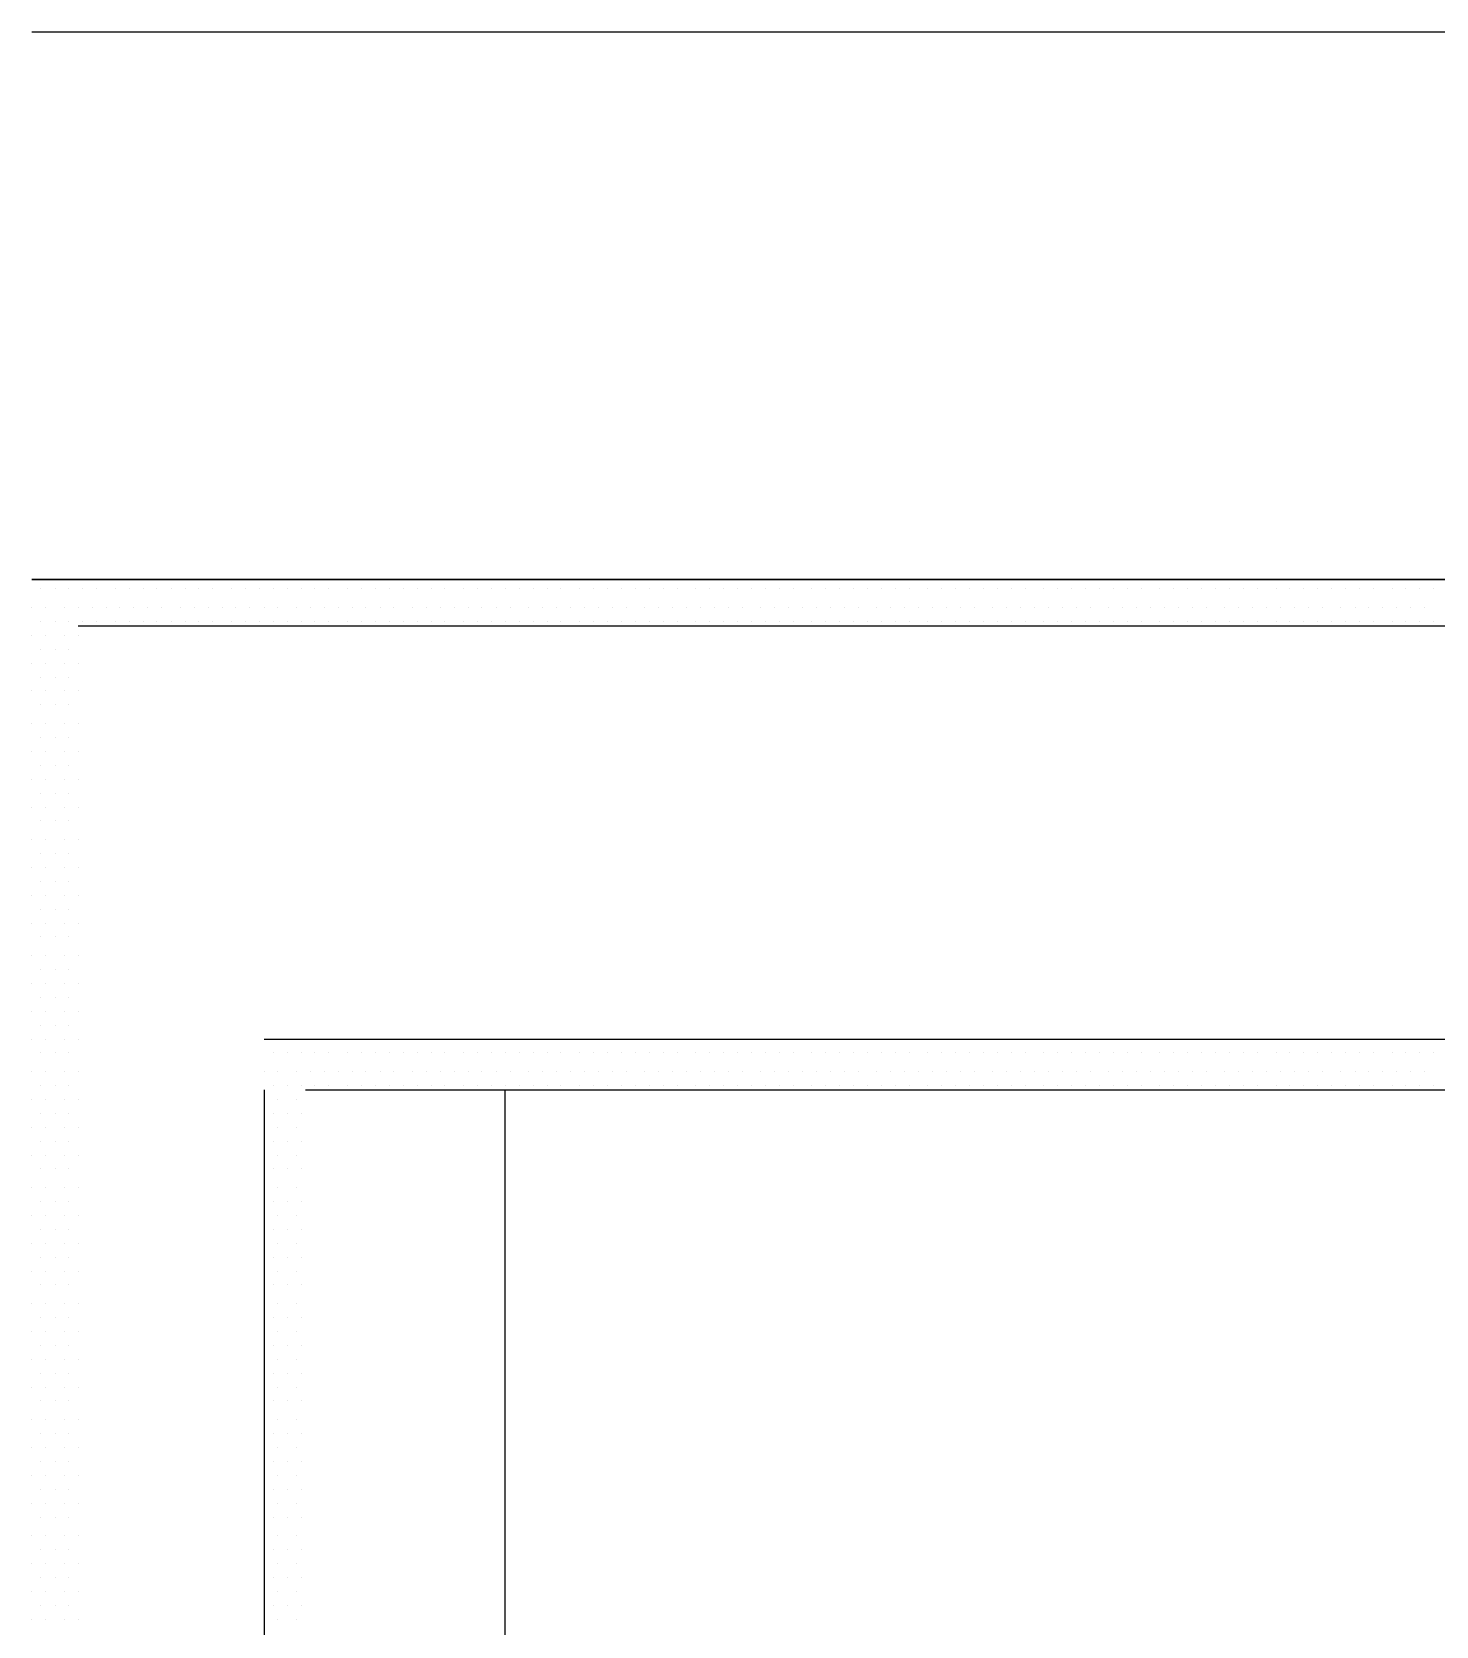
# Model space of a CAD drawing. Header units: metres. Extents: x 17 to 1264, y 17 to 859.
# Drawn here: x 160.27 to 203.82, y 677.31 to 726.77 of the extents above; entities that cross this region are included whole.
import ezdxf

# ---------------------------------------------------------------- set-up
doc = ezdxf.new("R2010")
doc.units = ezdxf.units.M
for name, color, linetype in [('LINES', 7, 'Continuous'), ('POLYLINES', 4, 'Continuous'), ('RECTS', 7, 'Continuous')]:
    doc.layers.add(name, color=color, linetype=linetype)

msp = doc.modelspace()

# ---------------------------------------------------------------- linework, layer by layer
at = {"layer": 'LINES'}
for p, q in [((160.55, 709.49), (160.55, 709.49)), ((160.99, 709.49), (160.99, 709.49)), ((161.42, 709.49), (161.42, 709.49)), ((161.85, 709.49), (161.85, 709.49)), ((162.28, 709.49), (162.28, 709.49)), ((162.86, 709.49), (162.86, 709.49)), ((163.29, 709.49), (163.29, 709.49)), ((163.72, 709.49), (163.72, 709.49)), ((164.15, 709.49), (164.15, 709.49)), ((164.59, 709.49), (164.59, 709.49)), ((165.02, 709.49), (165.02, 709.49)), ((165.45, 709.49), (165.45, 709.49)), ((165.88, 709.49), (165.88, 709.49)), ((166.46, 709.49), (166.46, 709.49)), ((166.89, 709.49), (166.89, 709.49)), ((167.32, 709.49), (167.32, 709.49)), ((167.75, 709.49), (167.75, 709.49)), ((168.19, 709.49), (168.19, 709.49)), ((168.62, 709.49), (168.62, 709.49)), ((169.05, 709.49), (169.05, 709.49)), ((169.48, 709.49), (169.48, 709.49)), ((170.06, 709.49), (170.06, 709.49)), ((170.49, 709.49), (170.49, 709.49)), ((170.92, 709.49), (170.92, 709.49)), ((171.35, 709.49), (171.35, 709.49)), ((171.79, 709.49), (171.79, 709.49)), ((172.22, 709.49), (172.22, 709.49)), ((172.65, 709.49), (172.65, 709.49)), ((173.08, 709.49), (173.08, 709.49)), ((173.66, 709.49), (173.66, 709.49)), ((174.09, 709.49), (174.09, 709.49)), ((174.52, 709.49), (174.52, 709.49)), ((174.95, 709.49), (174.95, 709.49)), ((175.39, 709.49), (175.39, 709.49)), ((175.82, 709.49), (175.82, 709.49)), ((176.25, 709.49), (176.25, 709.49)), ((176.68, 709.49), (176.68, 709.49)), ((177.26, 709.49), (177.26, 709.49)), ((177.69, 709.49), (177.69, 709.49)), ((178.12, 709.49), (178.12, 709.49)), ((178.55, 709.49), (178.55, 709.49)), ((178.99, 709.49), (178.99, 709.49)), ((179.42, 709.49), (179.42, 709.49)), ((179.85, 709.49), (179.85, 709.49)), ((180.28, 709.49), (180.28, 709.49)), ((180.86, 709.49), (180.86, 709.49)), ((181.29, 709.49), (181.29, 709.49)), ((181.72, 709.49), (181.72, 709.49)), ((182.15, 709.49), (182.15, 709.49)), ((182.59, 709.49), (182.59, 709.49)), ((183.02, 709.49), (183.02, 709.49)), ((183.45, 709.49), (183.45, 709.49)), ((183.88, 709.49), (183.88, 709.49)), ((184.46, 709.49), (184.46, 709.49)), ((184.89, 709.49), (184.89, 709.49)), ((185.32, 709.49), (185.32, 709.49)), ((185.75, 709.49), (185.75, 709.49)), ((186.19, 709.49), (186.19, 709.49)), ((186.62, 709.49), (186.62, 709.49)), ((187.05, 709.49), (187.05, 709.49)), ((187.48, 709.49), (187.48, 709.49)), ((188.06, 709.49), (188.06, 709.49)), ((188.49, 709.49), (188.49, 709.49)), ((188.92, 709.49), (188.92, 709.49)), ((189.35, 709.49), (189.35, 709.49)), ((189.79, 709.49), (189.79, 709.49)), ((190.22, 709.49), (190.22, 709.49)), ((190.65, 709.49), (190.65, 709.49)), ((191.08, 709.49), (191.08, 709.49)), ((191.66, 709.49), (191.66, 709.49)), ((192.09, 709.49), (192.09, 709.49)), ((192.52, 709.49), (192.52, 709.49)), ((192.95, 709.49), (192.95, 709.49)), ((193.39, 709.49), (193.39, 709.49)), ((193.82, 709.49), (193.82, 709.49)), ((194.25, 709.49), (194.25, 709.49)), ((194.68, 709.49), (194.68, 709.49)), ((195.26, 709.49), (195.26, 709.49)), ((195.69, 709.49), (195.69, 709.49)), ((196.12, 709.49), (196.12, 709.49)), ((196.55, 709.49), (196.55, 709.49)), ((196.99, 709.49), (196.99, 709.49)), ((197.42, 709.49), (197.42, 709.49)), ((197.85, 709.49), (197.85, 709.49)), ((198.28, 709.49), (198.28, 709.49)), ((198.86, 709.49), (198.86, 709.49)), ((199.29, 709.49), (199.29, 709.49)), ((199.72, 709.49), (199.72, 709.49)), ((200.15, 709.49), (200.15, 709.49)), ((200.59, 709.49), (200.59, 709.49)), ((201.02, 709.49), (201.02, 709.49)), ((201.45, 709.49), (201.45, 709.49)), ((201.88, 709.49), (201.88, 709.49)), ((202.46, 709.49), (202.46, 709.49)), ((202.89, 709.49), (202.89, 709.49)), ((203.32, 709.49), (203.32, 709.49)), ((203.75, 709.49), (203.75, 709.49)), ((160.27, 708.91), (160.27, 708.91)), ((160.7, 708.91), (160.7, 708.91)), ((161.27, 708.91), (161.27, 708.91)), ((161.71, 708.91), (161.71, 708.91)), ((162.14, 708.91), (162.14, 708.91)), ((162.57, 708.91), (162.57, 708.91)), ((163, 708.91), (163, 708.91)), ((163.43, 708.91), (163.43, 708.91)), ((163.87, 708.91), (163.87, 708.91)), ((164.3, 708.91), (164.3, 708.91)), ((164.87, 708.91), (164.87, 708.91)), ((165.31, 708.91), (165.31, 708.91)), ((165.74, 708.91), (165.74, 708.91)), ((166.17, 708.91), (166.17, 708.91)), ((166.6, 708.91), (166.6, 708.91)), ((167.03, 708.91), (167.03, 708.91)), ((167.47, 708.91), (167.47, 708.91)), ((167.9, 708.91), (167.9, 708.91)), ((168.47, 708.91), (168.47, 708.91)), ((168.91, 708.91), (168.91, 708.91)), ((169.34, 708.91), (169.34, 708.91)), ((169.77, 708.91), (169.77, 708.91)), ((170.2, 708.91), (170.2, 708.91)), ((170.63, 708.91), (170.63, 708.91)), ((171.07, 708.91), (171.07, 708.91)), ((171.5, 708.91), (171.5, 708.91)), ((172.07, 708.91), (172.07, 708.91)), ((172.51, 708.91), (172.51, 708.91)), ((172.94, 708.91), (172.94, 708.91)), ((173.37, 708.91), (173.37, 708.91)), ((173.8, 708.91), (173.8, 708.91)), ((174.23, 708.91), (174.23, 708.91)), ((174.67, 708.91), (174.67, 708.91)), ((175.1, 708.91), (175.1, 708.91)), ((175.67, 708.91), (175.67, 708.91)), ((176.11, 708.91), (176.11, 708.91)), ((176.54, 708.91), (176.54, 708.91)), ((176.97, 708.91), (176.97, 708.91)), ((177.4, 708.91), (177.4, 708.91)), ((177.83, 708.91), (177.83, 708.91)), ((178.27, 708.91), (178.27, 708.91)), ((178.7, 708.91), (178.7, 708.91)), ((179.27, 708.91), (179.27, 708.91)), ((179.71, 708.91), (179.71, 708.91)), ((180.14, 708.91), (180.14, 708.91)), ((180.57, 708.91), (180.57, 708.91)), ((181, 708.91), (181, 708.91)), ((181.43, 708.91), (181.43, 708.91)), ((181.87, 708.91), (181.87, 708.91)), ((182.3, 708.91), (182.3, 708.91)), ((182.87, 708.91), (182.87, 708.91)), ((183.31, 708.91), (183.31, 708.91)), ((183.74, 708.91), (183.74, 708.91)), ((184.17, 708.91), (184.17, 708.91)), ((184.6, 708.91), (184.6, 708.91)), ((185.03, 708.91), (185.03, 708.91)), ((185.47, 708.91), (185.47, 708.91)), ((185.9, 708.91), (185.9, 708.91)), ((186.47, 708.91), (186.47, 708.91)), ((186.91, 708.91), (186.91, 708.91)), ((187.34, 708.91), (187.34, 708.91)), ((187.77, 708.91), (187.77, 708.91)), ((188.2, 708.91), (188.2, 708.91)), ((188.63, 708.91), (188.63, 708.91)), ((189.07, 708.91), (189.07, 708.91)), ((189.5, 708.91), (189.5, 708.91)), ((190.07, 708.91), (190.07, 708.91)), ((190.51, 708.91), (190.51, 708.91)), ((190.94, 708.91), (190.94, 708.91)), ((191.37, 708.91), (191.37, 708.91)), ((191.8, 708.91), (191.8, 708.91)), ((192.23, 708.91), (192.23, 708.91)), ((192.67, 708.91), (192.67, 708.91)), ((193.1, 708.91), (193.1, 708.91)), ((193.67, 708.91), (193.67, 708.91)), ((194.11, 708.91), (194.11, 708.91)), ((194.54, 708.91), (194.54, 708.91)), ((194.97, 708.91), (194.97, 708.91)), ((195.4, 708.91), (195.4, 708.91)), ((195.83, 708.91), (195.83, 708.91)), ((196.27, 708.91), (196.27, 708.91)), ((196.7, 708.91), (196.7, 708.91)), ((197.27, 708.91), (197.27, 708.91)), ((197.71, 708.91), (197.71, 708.91)), ((198.14, 708.91), (198.14, 708.91)), ((198.57, 708.91), (198.57, 708.91)), ((199, 708.91), (199, 708.91)), ((199.43, 708.91), (199.43, 708.91)), ((199.87, 708.91), (199.87, 708.91)), ((200.3, 708.91), (200.3, 708.91)), ((200.87, 708.91), (200.87, 708.91)), ((201.31, 708.91), (201.31, 708.91)), ((201.74, 708.91), (201.74, 708.91)), ((202.17, 708.91), (202.17, 708.91)), ((202.6, 708.91), (202.6, 708.91)), ((203.03, 708.91), (203.03, 708.91)), ((203.47, 708.91), (203.47, 708.91)), ((160.55, 708.48), (160.55, 708.48)), ((160.99, 708.48), (160.99, 708.48)), ((161.42, 708.48), (161.42, 708.48)), ((161.85, 708.48), (161.85, 708.48)), ((162.28, 708.48), (162.28, 708.48)), ((162.86, 708.48), (162.86, 708.48)), ((163.29, 708.48), (163.29, 708.48)), ((163.72, 708.48), (163.72, 708.48)), ((164.15, 708.48), (164.15, 708.48)), ((164.59, 708.48), (164.59, 708.48)), ((165.02, 708.48), (165.02, 708.48)), ((165.45, 708.48), (165.45, 708.48)), ((165.88, 708.48), (165.88, 708.48)), ((166.46, 708.48), (166.46, 708.48)), ((166.89, 708.48), (166.89, 708.48)), ((167.32, 708.48), (167.32, 708.48)), ((167.75, 708.48), (167.75, 708.48)), ((168.19, 708.48), (168.19, 708.48)), ((168.62, 708.48), (168.62, 708.48)), ((169.05, 708.48), (169.05, 708.48)), ((169.48, 708.48), (169.48, 708.48)), ((170.06, 708.48), (170.06, 708.48)), ((170.49, 708.48), (170.49, 708.48)), ((170.92, 708.48), (170.92, 708.48)), ((171.35, 708.48), (171.35, 708.48)), ((171.79, 708.48), (171.79, 708.48)), ((172.22, 708.48), (172.22, 708.48)), ((172.65, 708.48), (172.65, 708.48)), ((173.08, 708.48), (173.08, 708.48)), ((173.66, 708.48), (173.66, 708.48)), ((174.09, 708.48), (174.09, 708.48)), ((174.52, 708.48), (174.52, 708.48)), ((174.95, 708.48), (174.95, 708.48)), ((175.39, 708.48), (175.39, 708.48)), ((175.82, 708.48), (175.82, 708.48)), ((176.25, 708.48), (176.25, 708.48)), ((176.68, 708.48), (176.68, 708.48)), ((177.26, 708.48), (177.26, 708.48)), ((177.69, 708.48), (177.69, 708.48)), ((178.12, 708.48), (178.12, 708.48)), ((178.55, 708.48), (178.55, 708.48)), ((178.99, 708.48), (178.99, 708.48)), ((179.42, 708.48), (179.42, 708.48)), ((179.85, 708.48), (179.85, 708.48)), ((180.28, 708.48), (180.28, 708.48)), ((180.86, 708.48), (180.86, 708.48)), ((181.29, 708.48), (181.29, 708.48)), ((181.72, 708.48), (181.72, 708.48)), ((182.15, 708.48), (182.15, 708.48)), ((182.59, 708.48), (182.59, 708.48)), ((183.02, 708.48), (183.02, 708.48)), ((183.45, 708.48), (183.45, 708.48)), ((183.88, 708.48), (183.88, 708.48)), ((184.46, 708.48), (184.46, 708.48)), ((184.89, 708.48), (184.89, 708.48)), ((185.32, 708.48), (185.32, 708.48)), ((185.75, 708.48), (185.75, 708.48)), ((186.19, 708.48), (186.19, 708.48)), ((186.62, 708.48), (186.62, 708.48)), ((187.05, 708.48), (187.05, 708.48)), ((187.48, 708.48), (187.48, 708.48)), ((188.06, 708.48), (188.06, 708.48)), ((188.49, 708.48), (188.49, 708.48)), ((188.92, 708.48), (188.92, 708.48)), ((189.35, 708.48), (189.35, 708.48)), ((189.79, 708.48), (189.79, 708.48)), ((190.22, 708.48), (190.22, 708.48)), ((190.65, 708.48), (190.65, 708.48)), ((191.08, 708.48), (191.08, 708.48)), ((191.66, 708.48), (191.66, 708.48)), ((192.09, 708.48), (192.09, 708.48)), ((192.52, 708.48), (192.52, 708.48)), ((192.95, 708.48), (192.95, 708.48)), ((193.39, 708.48), (193.39, 708.48)), ((193.82, 708.48), (193.82, 708.48)), ((194.25, 708.48), (194.25, 708.48)), ((194.68, 708.48), (194.68, 708.48)), ((195.26, 708.48), (195.26, 708.48)), ((195.69, 708.48), (195.69, 708.48)), ((196.12, 708.48), (196.12, 708.48)), ((196.55, 708.48), (196.55, 708.48)), ((196.99, 708.48), (196.99, 708.48)), ((197.42, 708.48), (197.42, 708.48)), ((197.85, 708.48), (197.85, 708.48)), ((198.28, 708.48), (198.28, 708.48)), ((198.86, 708.48), (198.86, 708.48)), ((199.29, 708.48), (199.29, 708.48)), ((199.72, 708.48), (199.72, 708.48)), ((200.15, 708.48), (200.15, 708.48)), ((200.59, 708.48), (200.59, 708.48)), ((201.02, 708.48), (201.02, 708.48)), ((201.45, 708.48), (201.45, 708.48)), ((201.88, 708.48), (201.88, 708.48)), ((202.46, 708.48), (202.46, 708.48)), ((202.89, 708.48), (202.89, 708.48)), ((203.32, 708.48), (203.32, 708.48)), ((203.75, 708.48), (203.75, 708.48)), ((160.27, 708.05), (160.27, 708.05)), ((160.7, 708.05), (160.7, 708.05)), ((161.27, 708.05), (161.27, 708.05)), ((161.71, 708.05), (161.71, 708.05)), ((160.55, 707.62), (160.55, 707.62)), ((160.99, 707.62), (160.99, 707.62)), ((161.42, 707.62), (161.42, 707.62)), ((160.27, 707.18), (160.27, 707.18)), ((160.7, 707.18), (160.7, 707.18)), ((161.27, 707.18), (161.27, 707.18)), ((161.71, 707.18), (161.71, 707.18)), ((160.55, 706.75), (160.55, 706.75)), ((160.99, 706.75), (160.99, 706.75)), ((161.42, 706.75), (161.42, 706.75)), ((160.27, 706.32), (160.27, 706.32)), ((160.55, 705.89), (160.55, 705.89)), ((160.7, 706.32), (160.7, 706.32)), ((160.99, 705.89), (160.99, 705.89)), ((161.27, 706.32), (161.27, 706.32)), ((161.42, 705.89), (161.42, 705.89)), ((161.71, 706.32), (161.71, 706.32)), ((160.27, 705.31), (160.27, 705.31)), ((160.55, 704.88), (160.55, 704.88)), ((160.7, 705.31), (160.7, 705.31)), ((160.99, 704.88), (160.99, 704.88)), ((161.27, 705.31), (161.27, 705.31)), ((161.42, 704.88), (161.42, 704.88)), ((161.71, 705.31), (161.71, 705.31)), ((160.27, 704.45), (160.27, 704.45)), ((160.7, 704.45), (160.7, 704.45)), ((161.27, 704.45), (161.27, 704.45)), ((161.71, 704.45), (161.71, 704.45)), ((160.55, 704.02), (160.55, 704.02)), ((160.99, 704.02), (160.99, 704.02)), ((161.42, 704.02), (161.42, 704.02)), ((160.27, 703.58), (160.27, 703.58)), ((160.7, 703.58), (160.7, 703.58)), ((161.27, 703.58), (161.27, 703.58)), ((161.71, 703.58), (161.71, 703.58)), ((160.55, 703.15), (160.55, 703.15)), ((160.99, 703.15), (160.99, 703.15)), ((161.42, 703.15), (161.42, 703.15)), ((160.27, 702.72), (160.27, 702.72)), ((160.7, 702.72), (160.7, 702.72)), ((161.27, 702.72), (161.27, 702.72)), ((161.71, 702.72), (161.71, 702.72)), ((160.55, 702.29), (160.55, 702.29)), ((160.99, 702.29), (160.99, 702.29)), ((161.42, 702.29), (161.42, 702.29)), ((160.27, 701.71), (160.27, 701.71)), ((160.7, 701.71), (160.7, 701.71)), ((161.27, 701.71), (161.27, 701.71)), ((161.71, 701.71), (161.71, 701.71)), ((160.55, 701.28), (160.55, 701.28)), ((160.99, 701.28), (160.99, 701.28)), ((161.42, 701.28), (161.42, 701.28)), ((160.27, 700.85), (160.27, 700.85)), ((160.7, 700.85), (160.7, 700.85)), ((161.27, 700.85), (161.27, 700.85)), ((161.71, 700.85), (161.71, 700.85)), ((160.27, 699.98), (160.27, 699.98)), ((160.55, 700.42), (160.55, 700.42)), ((160.7, 699.98), (160.7, 699.98)), ((160.99, 700.42), (160.99, 700.42)), ((161.27, 699.98), (161.27, 699.98)), ((161.42, 700.42), (161.42, 700.42)), ((161.71, 699.98), (161.71, 699.98)), ((160.55, 699.55), (160.55, 699.55)), ((160.99, 699.55), (160.99, 699.55)), ((161.42, 699.55), (161.42, 699.55)), ((160.27, 699.12), (160.27, 699.12)), ((160.7, 699.12), (160.7, 699.12)), ((161.27, 699.12), (161.27, 699.12)), ((161.71, 699.12), (161.71, 699.12)), ((160.55, 698.69), (160.55, 698.69)), ((160.99, 698.69), (160.99, 698.69)), ((161.42, 698.69), (161.42, 698.69)), ((160.27, 698.11), (160.27, 698.11)), ((160.7, 698.11), (160.7, 698.11)), ((161.27, 698.11), (161.27, 698.11)), ((161.71, 698.11), (161.71, 698.11)), ((160.55, 697.68), (160.55, 697.68)), ((160.99, 697.68), (160.99, 697.68)), ((161.42, 697.68), (161.42, 697.68)), ((160.27, 697.25), (160.27, 697.25)), ((160.7, 697.25), (160.7, 697.25)), ((161.27, 697.25), (161.27, 697.25)), ((161.71, 697.25), (161.71, 697.25)), ((160.55, 696.82), (160.55, 696.82)), ((160.99, 696.82), (160.99, 696.82)), ((161.42, 696.82), (161.42, 696.82)), ((160.27, 696.38), (160.27, 696.38)), ((160.7, 696.38), (160.7, 696.38)), ((161.27, 696.38), (161.27, 696.38)), ((161.71, 696.38), (161.71, 696.38)), ((160.27, 695.52), (160.27, 695.52)), ((160.55, 695.95), (160.55, 695.95)), ((160.7, 695.52), (160.7, 695.52)), ((160.99, 695.95), (160.99, 695.95)), ((161.27, 695.52), (161.27, 695.52)), ((161.42, 695.95), (161.42, 695.95)), ((161.71, 695.52), (161.71, 695.52)), ((167.47, 695.52), (167.47, 695.52)), ((167.9, 695.52), (167.9, 695.52)), ((168.47, 695.52), (168.47, 695.52)), ((168.91, 695.52), (168.91, 695.52)), ((169.34, 695.52), (169.34, 695.52)), ((169.77, 695.52), (169.77, 695.52)), ((170.2, 695.52), (170.2, 695.52)), ((170.63, 695.52), (170.63, 695.52)), ((171.07, 695.52), (171.07, 695.52)), ((171.5, 695.52), (171.5, 695.52)), ((172.07, 695.52), (172.07, 695.52)), ((172.51, 695.52), (172.51, 695.52)), ((172.94, 695.52), (172.94, 695.52)), ((173.37, 695.52), (173.37, 695.52)), ((173.8, 695.52), (173.8, 695.52)), ((174.23, 695.52), (174.23, 695.52)), ((174.67, 695.52), (174.67, 695.52)), ((175.1, 695.52), (175.1, 695.52)), ((175.67, 695.52), (175.67, 695.52)), ((176.11, 695.52), (176.11, 695.52)), ((176.54, 695.52), (176.54, 695.52)), ((176.97, 695.52), (176.97, 695.52)), ((177.4, 695.52), (177.4, 695.52)), ((177.83, 695.52), (177.83, 695.52)), ((178.27, 695.52), (178.27, 695.52)), ((178.7, 695.52), (178.7, 695.52)), ((179.27, 695.52), (179.27, 695.52)), ((179.71, 695.52), (179.71, 695.52)), ((180.14, 695.52), (180.14, 695.52)), ((180.57, 695.52), (180.57, 695.52)), ((181, 695.52), (181, 695.52)), ((181.43, 695.52), (181.43, 695.52)), ((181.87, 695.52), (181.87, 695.52)), ((182.3, 695.52), (182.3, 695.52)), ((182.87, 695.52), (182.87, 695.52)), ((183.31, 695.52), (183.31, 695.52)), ((183.74, 695.52), (183.74, 695.52)), ((184.17, 695.52), (184.17, 695.52)), ((184.6, 695.52), (184.6, 695.52)), ((185.03, 695.52), (185.03, 695.52)), ((185.47, 695.52), (185.47, 695.52)), ((185.9, 695.52), (185.9, 695.52)), ((186.47, 695.52), (186.47, 695.52)), ((186.91, 695.52), (186.91, 695.52)), ((187.34, 695.52), (187.34, 695.52)), ((187.77, 695.52), (187.77, 695.52)), ((188.2, 695.52), (188.2, 695.52)), ((188.63, 695.52), (188.63, 695.52)), ((189.07, 695.52), (189.07, 695.52)), ((189.5, 695.52), (189.5, 695.52)), ((190.07, 695.52), (190.07, 695.52)), ((190.51, 695.52), (190.51, 695.52)), ((190.94, 695.52), (190.94, 695.52)), ((191.37, 695.52), (191.37, 695.52)), ((191.8, 695.52), (191.8, 695.52)), ((192.23, 695.52), (192.23, 695.52)), ((192.67, 695.52), (192.67, 695.52)), ((193.1, 695.52), (193.1, 695.52)), ((193.67, 695.52), (193.67, 695.52)), ((194.11, 695.52), (194.11, 695.52)), ((194.54, 695.52), (194.54, 695.52)), ((194.97, 695.52), (194.97, 695.52)), ((195.4, 695.52), (195.4, 695.52)), ((195.83, 695.52), (195.83, 695.52)), ((196.27, 695.52), (196.27, 695.52)), ((196.7, 695.52), (196.7, 695.52)), ((197.27, 695.52), (197.27, 695.52)), ((197.71, 695.52), (197.71, 695.52)), ((198.14, 695.52), (198.14, 695.52)), ((198.57, 695.52), (198.57, 695.52)), ((199, 695.52), (199, 695.52)), ((199.43, 695.52), (199.43, 695.52)), ((199.87, 695.52), (199.87, 695.52)), ((200.3, 695.52), (200.3, 695.52)), ((200.87, 695.52), (200.87, 695.52)), ((201.31, 695.52), (201.31, 695.52)), ((201.74, 695.52), (201.74, 695.52)), ((202.17, 695.52), (202.17, 695.52)), ((202.6, 695.52), (202.6, 695.52)), ((203.03, 695.52), (203.03, 695.52)), ((203.47, 695.52), (203.47, 695.52)), ((160.55, 695.09), (160.55, 695.09)), ((160.99, 695.09), (160.99, 695.09)), ((161.42, 695.09), (161.42, 695.09)), ((167.75, 695.09), (167.75, 695.09)), ((168.19, 695.09), (168.19, 695.09)), ((168.62, 695.09), (168.62, 695.09)), ((169.05, 695.09), (169.05, 695.09)), ((169.48, 695.09), (169.48, 695.09)), ((170.06, 695.09), (170.06, 695.09)), ((170.49, 695.09), (170.49, 695.09)), ((170.92, 695.09), (170.92, 695.09)), ((171.35, 695.09), (171.35, 695.09)), ((171.79, 695.09), (171.79, 695.09)), ((172.22, 695.09), (172.22, 695.09)), ((172.65, 695.09), (172.65, 695.09)), ((173.08, 695.09), (173.08, 695.09)), ((173.66, 695.09), (173.66, 695.09)), ((174.09, 695.09), (174.09, 695.09)), ((174.52, 695.09), (174.52, 695.09)), ((174.95, 695.09), (174.95, 695.09)), ((175.39, 695.09), (175.39, 695.09)), ((175.82, 695.09), (175.82, 695.09)), ((176.25, 695.09), (176.25, 695.09)), ((176.68, 695.09), (176.68, 695.09)), ((177.26, 695.09), (177.26, 695.09)), ((177.69, 695.09), (177.69, 695.09)), ((178.12, 695.09), (178.12, 695.09)), ((178.55, 695.09), (178.55, 695.09)), ((178.99, 695.09), (178.99, 695.09)), ((179.42, 695.09), (179.42, 695.09)), ((179.85, 695.09), (179.85, 695.09)), ((180.28, 695.09), (180.28, 695.09)), ((180.86, 695.09), (180.86, 695.09)), ((181.29, 695.09), (181.29, 695.09)), ((181.72, 695.09), (181.72, 695.09)), ((182.15, 695.09), (182.15, 695.09)), ((182.59, 695.09), (182.59, 695.09)), ((183.02, 695.09), (183.02, 695.09)), ((183.45, 695.09), (183.45, 695.09)), ((183.88, 695.09), (183.88, 695.09)), ((184.46, 695.09), (184.46, 695.09)), ((184.89, 695.09), (184.89, 695.09)), ((185.32, 695.09), (185.32, 695.09)), ((185.75, 695.09), (185.75, 695.09)), ((186.19, 695.09), (186.19, 695.09)), ((186.62, 695.09), (186.62, 695.09)), ((187.05, 695.09), (187.05, 695.09)), ((187.48, 695.09), (187.48, 695.09)), ((188.06, 695.09), (188.06, 695.09)), ((188.49, 695.09), (188.49, 695.09)), ((188.92, 695.09), (188.92, 695.09)), ((189.35, 695.09), (189.35, 695.09)), ((189.79, 695.09), (189.79, 695.09)), ((190.22, 695.09), (190.22, 695.09)), ((190.65, 695.09), (190.65, 695.09)), ((191.08, 695.09), (191.08, 695.09)), ((191.66, 695.09), (191.66, 695.09)), ((192.09, 695.09), (192.09, 695.09)), ((192.52, 695.09), (192.52, 695.09)), ((192.95, 695.09), (192.95, 695.09)), ((193.39, 695.09), (193.39, 695.09)), ((193.82, 695.09), (193.82, 695.09)), ((194.25, 695.09), (194.25, 695.09)), ((194.68, 695.09), (194.68, 695.09)), ((195.26, 695.09), (195.26, 695.09)), ((195.69, 695.09), (195.69, 695.09)), ((196.12, 695.09), (196.12, 695.09)), ((196.55, 695.09), (196.55, 695.09)), ((196.99, 695.09), (196.99, 695.09)), ((197.42, 695.09), (197.42, 695.09)), ((197.85, 695.09), (197.85, 695.09)), ((198.28, 695.09), (198.28, 695.09)), ((198.86, 695.09), (198.86, 695.09)), ((199.29, 695.09), (199.29, 695.09)), ((199.72, 695.09), (199.72, 695.09)), ((200.15, 695.09), (200.15, 695.09)), ((200.59, 695.09), (200.59, 695.09)), ((201.02, 695.09), (201.02, 695.09)), ((201.45, 695.09), (201.45, 695.09)), ((201.88, 695.09), (201.88, 695.09)), ((202.46, 695.09), (202.46, 695.09)), ((202.89, 695.09), (202.89, 695.09)), ((203.32, 695.09), (203.32, 695.09)), ((203.75, 695.09), (203.75, 695.09)), ((160.27, 694.51), (160.27, 694.51)), ((160.7, 694.51), (160.7, 694.51)), ((161.27, 694.51), (161.27, 694.51)), ((161.71, 694.51), (161.71, 694.51)), ((167.47, 694.51), (167.47, 694.51)), ((167.9, 694.51), (167.9, 694.51)), ((168.47, 694.51), (168.47, 694.51)), ((168.91, 694.51), (168.91, 694.51)), ((169.34, 694.51), (169.34, 694.51)), ((169.77, 694.51), (169.77, 694.51)), ((170.2, 694.51), (170.2, 694.51)), ((170.63, 694.51), (170.63, 694.51)), ((171.07, 694.51), (171.07, 694.51)), ((171.5, 694.51), (171.5, 694.51)), ((172.07, 694.51), (172.07, 694.51)), ((172.51, 694.51), (172.51, 694.51)), ((172.94, 694.51), (172.94, 694.51)), ((173.37, 694.51), (173.37, 694.51)), ((173.8, 694.51), (173.8, 694.51)), ((174.23, 694.51), (174.23, 694.51)), ((174.67, 694.51), (174.67, 694.51)), ((175.1, 694.51), (175.1, 694.51)), ((175.67, 694.51), (175.67, 694.51)), ((176.11, 694.51), (176.11, 694.51)), ((176.54, 694.51), (176.54, 694.51)), ((176.97, 694.51), (176.97, 694.51)), ((177.4, 694.51), (177.4, 694.51)), ((177.83, 694.51), (177.83, 694.51)), ((178.27, 694.51), (178.27, 694.51)), ((178.7, 694.51), (178.7, 694.51)), ((179.27, 694.51), (179.27, 694.51)), ((179.71, 694.51), (179.71, 694.51)), ((180.14, 694.51), (180.14, 694.51)), ((180.57, 694.51), (180.57, 694.51)), ((181, 694.51), (181, 694.51)), ((181.43, 694.51), (181.43, 694.51)), ((181.87, 694.51), (181.87, 694.51)), ((182.3, 694.51), (182.3, 694.51)), ((182.87, 694.51), (182.87, 694.51)), ((183.31, 694.51), (183.31, 694.51)), ((183.74, 694.51), (183.74, 694.51)), ((184.17, 694.51), (184.17, 694.51)), ((184.6, 694.51), (184.6, 694.51)), ((185.03, 694.51), (185.03, 694.51)), ((185.47, 694.51), (185.47, 694.51)), ((185.9, 694.51), (185.9, 694.51)), ((186.47, 694.51), (186.47, 694.51)), ((186.91, 694.51), (186.91, 694.51)), ((187.34, 694.51), (187.34, 694.51)), ((187.77, 694.51), (187.77, 694.51)), ((188.2, 694.51), (188.2, 694.51)), ((188.63, 694.51), (188.63, 694.51)), ((189.07, 694.51), (189.07, 694.51)), ((189.5, 694.51), (189.5, 694.51)), ((190.07, 694.51), (190.07, 694.51)), ((190.51, 694.51), (190.51, 694.51)), ((190.94, 694.51), (190.94, 694.51)), ((191.37, 694.51), (191.37, 694.51)), ((191.8, 694.51), (191.8, 694.51)), ((192.23, 694.51), (192.23, 694.51)), ((192.67, 694.51), (192.67, 694.51)), ((193.1, 694.51), (193.1, 694.51)), ((193.67, 694.51), (193.67, 694.51)), ((194.11, 694.51), (194.11, 694.51)), ((194.54, 694.51), (194.54, 694.51)), ((194.97, 694.51), (194.97, 694.51)), ((195.4, 694.51), (195.4, 694.51)), ((195.83, 694.51), (195.83, 694.51)), ((196.27, 694.51), (196.27, 694.51)), ((196.7, 694.51), (196.7, 694.51)), ((197.27, 694.51), (197.27, 694.51)), ((197.71, 694.51), (197.71, 694.51)), ((198.14, 694.51), (198.14, 694.51)), ((198.57, 694.51), (198.57, 694.51)), ((199, 694.51), (199, 694.51)), ((199.43, 694.51), (199.43, 694.51)), ((199.87, 694.51), (199.87, 694.51)), ((200.3, 694.51), (200.3, 694.51)), ((200.87, 694.51), (200.87, 694.51)), ((201.31, 694.51), (201.31, 694.51)), ((201.74, 694.51), (201.74, 694.51)), ((202.17, 694.51), (202.17, 694.51)), ((202.6, 694.51), (202.6, 694.51)), ((203.03, 694.51), (203.03, 694.51)), ((203.47, 694.51), (203.47, 694.51)), ((160.55, 694.08), (160.55, 694.08)), ((160.99, 694.08), (160.99, 694.08)), ((161.42, 694.08), (161.42, 694.08)), ((167.75, 694.08), (167.75, 694.08)), ((168.19, 694.08), (168.19, 694.08)), ((168.62, 694.08), (168.62, 694.08)), ((169.05, 694.08), (169.05, 694.08)), ((169.48, 694.08), (169.48, 694.08)), ((170.06, 694.08), (170.06, 694.08)), ((170.49, 694.08), (170.49, 694.08)), ((170.92, 694.08), (170.92, 694.08)), ((171.35, 694.08), (171.35, 694.08)), ((171.79, 694.08), (171.79, 694.08)), ((172.22, 694.08), (172.22, 694.08)), ((172.65, 694.08), (172.65, 694.08)), ((173.08, 694.08), (173.08, 694.08)), ((173.66, 694.08), (173.66, 694.08)), ((174.09, 694.08), (174.09, 694.08)), ((174.52, 694.08), (174.52, 694.08)), ((174.95, 694.08), (174.95, 694.08)), ((175.39, 694.08), (175.39, 694.08)), ((175.82, 694.08), (175.82, 694.08)), ((176.25, 694.08), (176.25, 694.08)), ((176.68, 694.08), (176.68, 694.08)), ((177.26, 694.08), (177.26, 694.08)), ((177.69, 694.08), (177.69, 694.08)), ((178.12, 694.08), (178.12, 694.08)), ((178.55, 694.08), (178.55, 694.08)), ((178.99, 694.08), (178.99, 694.08)), ((179.42, 694.08), (179.42, 694.08)), ((179.85, 694.08), (179.85, 694.08)), ((180.28, 694.08), (180.28, 694.08)), ((180.86, 694.08), (180.86, 694.08)), ((181.29, 694.08), (181.29, 694.08)), ((181.72, 694.08), (181.72, 694.08)), ((182.15, 694.08), (182.15, 694.08)), ((182.59, 694.08), (182.59, 694.08)), ((183.02, 694.08), (183.02, 694.08)), ((183.45, 694.08), (183.45, 694.08)), ((183.88, 694.08), (183.88, 694.08)), ((184.46, 694.08), (184.46, 694.08)), ((184.89, 694.08), (184.89, 694.08)), ((185.32, 694.08), (185.32, 694.08)), ((185.75, 694.08), (185.75, 694.08)), ((186.19, 694.08), (186.19, 694.08)), ((186.62, 694.08), (186.62, 694.08)), ((187.05, 694.08), (187.05, 694.08)), ((187.48, 694.08), (187.48, 694.08)), ((188.06, 694.08), (188.06, 694.08)), ((188.49, 694.08), (188.49, 694.08)), ((188.92, 694.08), (188.92, 694.08)), ((189.35, 694.08), (189.35, 694.08)), ((189.79, 694.08), (189.79, 694.08)), ((190.22, 694.08), (190.22, 694.08)), ((190.65, 694.08), (190.65, 694.08)), ((191.08, 694.08), (191.08, 694.08)), ((191.66, 694.08), (191.66, 694.08)), ((192.09, 694.08), (192.09, 694.08)), ((192.52, 694.08), (192.52, 694.08)), ((192.95, 694.08), (192.95, 694.08)), ((193.39, 694.08), (193.39, 694.08)), ((193.82, 694.08), (193.82, 694.08)), ((194.25, 694.08), (194.25, 694.08)), ((194.68, 694.08), (194.68, 694.08)), ((195.26, 694.08), (195.26, 694.08)), ((195.69, 694.08), (195.69, 694.08)), ((196.12, 694.08), (196.12, 694.08)), ((196.55, 694.08), (196.55, 694.08)), ((196.99, 694.08), (196.99, 694.08)), ((197.42, 694.08), (197.42, 694.08)), ((197.85, 694.08), (197.85, 694.08)), ((198.28, 694.08), (198.28, 694.08)), ((198.86, 694.08), (198.86, 694.08)), ((199.29, 694.08), (199.29, 694.08)), ((199.72, 694.08), (199.72, 694.08)), ((200.15, 694.08), (200.15, 694.08)), ((200.59, 694.08), (200.59, 694.08)), ((201.02, 694.08), (201.02, 694.08)), ((201.45, 694.08), (201.45, 694.08)), ((201.88, 694.08), (201.88, 694.08)), ((202.46, 694.08), (202.46, 694.08)), ((202.89, 694.08), (202.89, 694.08)), ((203.32, 694.08), (203.32, 694.08)), ((203.75, 694.08), (203.75, 694.08)), ((160.27, 693.65), (160.27, 693.65)), ((160.7, 693.65), (160.7, 693.65)), ((161.27, 693.65), (161.27, 693.65)), ((161.71, 693.65), (161.71, 693.65)), ((167.47, 693.65), (167.47, 693.65)), ((167.9, 693.65), (167.9, 693.65)), ((168.47, 693.65), (168.47, 693.65)), ((168.76, 693.94), (315.5, 693.94)), ((174.95, 98.64), (174.95, 693.94)), ((160.55, 693.22), (160.55, 693.22)), ((160.99, 693.22), (160.99, 693.22)), ((161.42, 693.22), (161.42, 693.22)), ((167.75, 693.22), (167.75, 693.22)), ((168.19, 693.22), (168.19, 693.22)), ((168.62, 693.22), (168.62, 693.22)), ((160.27, 692.78), (160.27, 692.78)), ((160.7, 692.78), (160.7, 692.78)), ((161.27, 692.78), (161.27, 692.78)), ((161.71, 692.78), (161.71, 692.78)), ((167.47, 692.78), (167.47, 692.78)), ((167.9, 692.78), (167.9, 692.78)), ((168.47, 692.78), (168.47, 692.78)), ((160.55, 692.35), (160.55, 692.35)), ((160.99, 692.35), (160.99, 692.35)), ((161.42, 692.35), (161.42, 692.35)), ((167.75, 692.35), (167.75, 692.35)), ((168.19, 692.35), (168.19, 692.35)), ((168.62, 692.35), (168.62, 692.35)), ((160.27, 691.92), (160.27, 691.92)), ((160.7, 691.92), (160.7, 691.92)), ((161.27, 691.92), (161.27, 691.92)), ((161.71, 691.92), (161.71, 691.92)), ((167.47, 691.92), (167.47, 691.92)), ((167.9, 691.92), (167.9, 691.92)), ((168.47, 691.92), (168.47, 691.92)), ((160.55, 691.49), (160.55, 691.49)), ((160.99, 691.49), (160.99, 691.49)), ((161.42, 691.49), (161.42, 691.49)), ((167.75, 691.49), (167.75, 691.49)), ((168.19, 691.49), (168.19, 691.49)), ((168.62, 691.49), (168.62, 691.49)), ((160.27, 690.91), (160.27, 690.91)), ((160.7, 690.91), (160.7, 690.91)), ((161.27, 690.91), (161.27, 690.91)), ((161.71, 690.91), (161.71, 690.91)), ((167.47, 690.91), (167.47, 690.91)), ((167.9, 690.91), (167.9, 690.91)), ((168.47, 690.91), (168.47, 690.91)), ((160.27, 690.05), (160.27, 690.05)), ((160.55, 690.48), (160.55, 690.48)), ((160.7, 690.05), (160.7, 690.05)), ((160.99, 690.48), (160.99, 690.48)), ((161.27, 690.05), (161.27, 690.05)), ((161.42, 690.48), (161.42, 690.48)), ((161.71, 690.05), (161.71, 690.05)), ((167.47, 690.05), (167.47, 690.05)), ((167.75, 690.48), (167.75, 690.48)), ((167.9, 690.05), (167.9, 690.05)), ((168.19, 690.48), (168.19, 690.48)), ((168.47, 690.05), (168.47, 690.05)), ((168.62, 690.48), (168.62, 690.48)), ((160.55, 689.62), (160.55, 689.62)), ((160.99, 689.62), (160.99, 689.62)), ((161.42, 689.62), (161.42, 689.62)), ((167.75, 689.62), (167.75, 689.62)), ((168.19, 689.62), (168.19, 689.62)), ((168.62, 689.62), (168.62, 689.62)), ((160.27, 689.18), (160.27, 689.18)), ((160.7, 689.18), (160.7, 689.18)), ((161.27, 689.18), (161.27, 689.18)), ((161.71, 689.18), (161.71, 689.18)), ((167.47, 689.18), (167.47, 689.18)), ((167.9, 689.18), (167.9, 689.18)), ((168.47, 689.18), (168.47, 689.18)), ((160.55, 688.75), (160.55, 688.75)), ((160.99, 688.75), (160.99, 688.75)), ((161.42, 688.75), (161.42, 688.75)), ((167.75, 688.75), (167.75, 688.75)), ((168.19, 688.75), (168.19, 688.75)), ((168.62, 688.75), (168.62, 688.75)), ((160.27, 688.32), (160.27, 688.32)), ((160.7, 688.32), (160.7, 688.32)), ((161.27, 688.32), (161.27, 688.32)), ((161.71, 688.32), (161.71, 688.32)), ((167.47, 688.32), (167.47, 688.32)), ((167.9, 688.32), (167.9, 688.32)), ((168.47, 688.32), (168.47, 688.32)), ((160.55, 687.89), (160.55, 687.89)), ((160.99, 687.89), (160.99, 687.89)), ((161.42, 687.89), (161.42, 687.89)), ((167.75, 687.89), (167.75, 687.89)), ((168.19, 687.89), (168.19, 687.89)), ((168.62, 687.89), (168.62, 687.89)), ((160.27, 687.31), (160.27, 687.31)), ((160.7, 687.31), (160.7, 687.31)), ((161.27, 687.31), (161.27, 687.31)), ((161.71, 687.31), (161.71, 687.31)), ((167.47, 687.31), (167.47, 687.31)), ((167.9, 687.31), (167.9, 687.31)), ((168.47, 687.31), (168.47, 687.31)), ((160.55, 686.88), (160.55, 686.88)), ((160.99, 686.88), (160.99, 686.88)), ((161.42, 686.88), (161.42, 686.88)), ((167.75, 686.88), (167.75, 686.88)), ((168.19, 686.88), (168.19, 686.88)), ((168.62, 686.88), (168.62, 686.88)), ((160.27, 686.45), (160.27, 686.45)), ((160.7, 686.45), (160.7, 686.45)), ((161.27, 686.45), (161.27, 686.45)), ((161.71, 686.45), (161.71, 686.45)), ((167.47, 686.45), (167.47, 686.45)), ((167.9, 686.45), (167.9, 686.45)), ((168.47, 686.45), (168.47, 686.45)), ((160.55, 686.02), (160.55, 686.02)), ((160.99, 686.02), (160.99, 686.02)), ((161.42, 686.02), (161.42, 686.02)), ((167.75, 686.02), (167.75, 686.02)), ((168.19, 686.02), (168.19, 686.02)), ((168.62, 686.02), (168.62, 686.02)), ((160.27, 685.58), (160.27, 685.58)), ((160.55, 685.15), (160.55, 685.15)), ((160.7, 685.58), (160.7, 685.58)), ((160.99, 685.15), (160.99, 685.15)), ((161.27, 685.58), (161.27, 685.58)), ((161.42, 685.15), (161.42, 685.15)), ((161.71, 685.58), (161.71, 685.58)), ((167.47, 685.58), (167.47, 685.58)), ((167.75, 685.15), (167.75, 685.15)), ((167.9, 685.58), (167.9, 685.58)), ((168.19, 685.15), (168.19, 685.15)), ((168.47, 685.58), (168.47, 685.58)), ((168.62, 685.15), (168.62, 685.15)), ((160.27, 684.72), (160.27, 684.72)), ((160.7, 684.72), (160.7, 684.72)), ((161.27, 684.72), (161.27, 684.72)), ((161.71, 684.72), (161.71, 684.72)), ((167.47, 684.72), (167.47, 684.72)), ((167.9, 684.72), (167.9, 684.72)), ((168.47, 684.72), (168.47, 684.72)), ((160.55, 684.29), (160.55, 684.29)), ((160.99, 684.29), (160.99, 684.29)), ((161.42, 684.29), (161.42, 684.29)), ((167.75, 684.29), (167.75, 684.29)), ((168.19, 684.29), (168.19, 684.29)), ((168.62, 684.29), (168.62, 684.29)), ((160.27, 683.71), (160.27, 683.71)), ((160.7, 683.71), (160.7, 683.71)), ((161.27, 683.71), (161.27, 683.71)), ((161.71, 683.71), (161.71, 683.71)), ((167.47, 683.71), (167.47, 683.71)), ((167.9, 683.71), (167.9, 683.71)), ((168.47, 683.71), (168.47, 683.71)), ((160.55, 683.28), (160.55, 683.28)), ((160.99, 683.28), (160.99, 683.28)), ((161.42, 683.28), (161.42, 683.28)), ((167.75, 683.28), (167.75, 683.28)), ((168.19, 683.28), (168.19, 683.28)), ((168.62, 683.28), (168.62, 683.28)), ((160.27, 682.85), (160.27, 682.85)), ((160.7, 682.85), (160.7, 682.85)), ((161.27, 682.85), (161.27, 682.85)), ((161.71, 682.85), (161.71, 682.85)), ((167.47, 682.85), (167.47, 682.85)), ((167.9, 682.85), (167.9, 682.85)), ((168.47, 682.85), (168.47, 682.85)), ((160.55, 682.42), (160.55, 682.42)), ((160.99, 682.42), (160.99, 682.42)), ((161.42, 682.42), (161.42, 682.42)), ((167.75, 682.42), (167.75, 682.42)), ((168.19, 682.42), (168.19, 682.42)), ((168.62, 682.42), (168.62, 682.42)), ((160.27, 681.98), (160.27, 681.98)), ((160.7, 681.98), (160.7, 681.98)), ((161.27, 681.98), (161.27, 681.98)), ((161.71, 681.98), (161.71, 681.98)), ((167.47, 681.98), (167.47, 681.98)), ((167.9, 681.98), (167.9, 681.98)), ((168.47, 681.98), (168.47, 681.98)), ((160.55, 681.55), (160.55, 681.55)), ((160.99, 681.55), (160.99, 681.55)), ((161.42, 681.55), (161.42, 681.55)), ((167.75, 681.55), (167.75, 681.55)), ((168.19, 681.55), (168.19, 681.55)), ((168.62, 681.55), (168.62, 681.55)), ((160.27, 681.12), (160.27, 681.12)), ((160.55, 680.69), (160.55, 680.69)), ((160.7, 681.12), (160.7, 681.12)), ((160.99, 680.69), (160.99, 680.69)), ((161.27, 681.12), (161.27, 681.12)), ((161.42, 680.69), (161.42, 680.69)), ((161.71, 681.12), (161.71, 681.12)), ((167.47, 681.12), (167.47, 681.12)), ((167.75, 680.69), (167.75, 680.69)), ((167.9, 681.12), (167.9, 681.12)), ((168.19, 680.69), (168.19, 680.69)), ((168.47, 681.12), (168.47, 681.12)), ((168.62, 680.69), (168.62, 680.69)), ((160.27, 680.11), (160.27, 680.11)), ((160.55, 679.68), (160.55, 679.68)), ((160.7, 680.11), (160.7, 680.11)), ((160.99, 679.68), (160.99, 679.68)), ((161.27, 680.11), (161.27, 680.11)), ((161.42, 679.68), (161.42, 679.68)), ((161.71, 680.11), (161.71, 680.11)), ((167.47, 680.11), (167.47, 680.11)), ((167.75, 679.68), (167.75, 679.68)), ((167.9, 680.11), (167.9, 680.11)), ((168.19, 679.68), (168.19, 679.68)), ((168.47, 680.11), (168.47, 680.11)), ((168.62, 679.68), (168.62, 679.68)), ((160.27, 679.25), (160.27, 679.25)), ((160.7, 679.25), (160.7, 679.25)), ((161.27, 679.25), (161.27, 679.25)), ((161.71, 679.25), (161.71, 679.25)), ((167.47, 679.25), (167.47, 679.25)), ((167.9, 679.25), (167.9, 679.25)), ((168.47, 679.25), (168.47, 679.25)), ((160.55, 678.82), (160.55, 678.82)), ((160.99, 678.82), (160.99, 678.82)), ((161.42, 678.82), (161.42, 678.82)), ((167.75, 678.82), (167.75, 678.82)), ((168.19, 678.82), (168.19, 678.82)), ((168.62, 678.82), (168.62, 678.82)), ((160.27, 678.38), (160.27, 678.38)), ((160.7, 678.38), (160.7, 678.38)), ((161.27, 678.38), (161.27, 678.38)), ((161.71, 678.38), (161.71, 678.38)), ((167.47, 678.38), (167.47, 678.38)), ((167.9, 678.38), (167.9, 678.38)), ((168.47, 678.38), (168.47, 678.38)), ((160.55, 677.95), (160.55, 677.95)), ((160.99, 677.95), (160.99, 677.95)), ((161.42, 677.95), (161.42, 677.95)), ((167.75, 677.95), (167.75, 677.95)), ((168.19, 677.95), (168.19, 677.95)), ((168.62, 677.95), (168.62, 677.95)), ((160.27, 677.52), (160.27, 677.52)), ((160.7, 677.52), (160.7, 677.52)), ((161.27, 677.52), (161.27, 677.52)), ((161.71, 677.52), (161.71, 677.52)), ((167.47, 677.52), (167.47, 677.52)), ((167.9, 677.52), (167.9, 677.52)), ((168.47, 677.52), (168.47, 677.52))]:
    msp.add_line(p, q, dxfattribs=at)
at = {"layer": 'POLYLINES'}
msp.add_lwpolyline([(167.47, 693.94), (167.47, 551.95), (167.47, 98.64)], dxfattribs=at)
at = {"layer": 'RECTS'}
for points in [[(160.27, 726.77), (330.33, 726.77), (330.33, 709.78), (160.27, 709.78)], [(160.27, 709.78), (330.33, 709.78), (330.33, 86.11), (160.27, 86.11)], [(161.71, 708.34), (329.03, 708.34), (329.03, 87.55), (161.71, 87.55)], [(167.47, 695.52), (323.27, 695.52), (323.27, 97.2), (167.47, 97.2)], [(168.76, 693.94), (321.83, 693.94), (321.83, 98.64), (168.76, 98.64)]]:
    msp.add_lwpolyline(points, dxfattribs=at)

doc.saveas('drawing.dxf')
